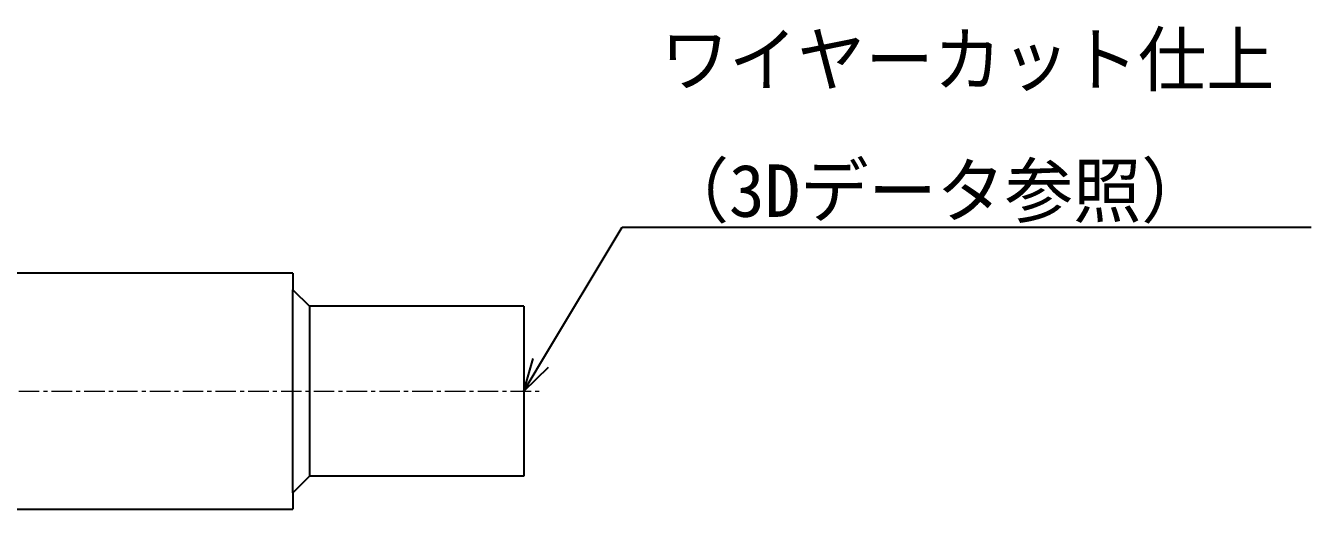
# Model space of a CAD drawing. Extents: x -9347 to 446, y 7 to 11650.
# Drawn here: x 209.5 to 287.9, y 147.6 to 177.1 of the extents above; entities that cross this region are included whole.
import ezdxf
from ezdxf import colors
from ezdxf.entities.mleader import LeaderData, LeaderLine
from ezdxf.math import Vec2, Vec3

# ---------------------------------------------------------------- set-up
doc = ezdxf.new("R2010")
doc.units = 0
doc.linetypes.add('CENTER', pattern=[2, 1.25, -0.25, 0.25, -0.25])
doc.linetypes.add('PHANTOM', pattern=[2.5, 1.25, -0.25, 0.25, -0.25, 0.25, -0.25])
doc.layers.get('0').update_dxf_attribs({"linetype": 'CONTINUOUS'})
for name, color, linetype, lineweight in [('front_center', 7, 'CENTER', 13), ('front_dimension', 7, 'CONTINUOUS', 13), ('front_hidden', 7, 'PHANTOM', 13), ('front_model', 7, 'CONTINUOUS', 25)]:
    doc.layers.add(name, color=color, linetype=linetype, lineweight=lineweight)

# ---------------------------------------------------------------- blocks, each defined once
blk = doc.blocks.new('_Open30')
at = {"color": 0, "linetype": 'ByBlock', "lineweight": -2}
for p, q in [((-1, 0.268), (0, 0)), ((0, 0), (-1, -0.268)), ((0, 0), (-1, 0))]:
    blk.add_line(p, q, dxfattribs=at)

msp = doc.modelspace()

# ---------------------------------------------------------------- linework, layer by layer
at = {"layer": 'front_center', "color": 1, "lineweight": 13}
msp.add_line((131.1, 154.754, -3.917), (240.904, 154.754, -3.917), dxfattribs=at)
at = {"layer": 'front_hidden'}
for p, q in [((225.828, 160.943, -3.917), (225.828, 160.943, -3.917)), ((225.828, 160.943, -3.917), (225.828, 160.943, -3.917)), ((225.828, 160.943, -3.917), (225.828, 160.943, -3.917)), ((225.828, 160.943, -3.917), (225.828, 160.943, -3.917)), ((225.828, 160.943, -3.917), (225.828, 160.943, -3.917)), ((225.828, 160.943, -3.917), (225.828, 160.943, -3.917)), ((225.828, 160.943, -3.917), (225.828, 160.943, -3.917)), ((225.828, 160.943, -3.917), (225.828, 160.943, -3.917)), ((226.828, 159.939, -3.917), (226.828, 159.939, -3.917)), ((226.828, 159.939, -3.917), (226.828, 159.939, -3.917)), ((226.828, 159.939, -3.917), (226.828, 159.939, -3.917)), ((226.828, 159.939, -3.917), (226.828, 159.939, -3.917)), ((226.828, 159.939, -3.917), (226.828, 159.939, -3.917)), ((226.828, 159.939, -3.917), (226.828, 159.939, -3.917)), ((226.828, 159.939, -3.917), (226.828, 159.939, -3.917)), ((239.904, 159.939, -3.917), (239.904, 159.939, -3.917)), ((239.904, 159.939, -3.917), (239.904, 159.939, -3.917)), ((239.904, 159.939, -3.917), (239.904, 159.939, -3.917)), ((239.904, 159.939, -3.917), (239.904, 159.939, -3.917)), ((239.904, 159.939, -3.917), (239.904, 159.939, -3.917)), ((239.904, 159.939, -3.917), (239.904, 159.939, -3.917)), ((239.904, 159.939, -3.917), (239.904, 159.939, -3.917)), ((239.904, 159.939, -3.917), (239.904, 159.939, -3.917)), ((239.904, 159.939, -3.917), (239.904, 159.939, -3.917)), ((239.904, 159.939, -3.917), (239.904, 159.939, -3.917)), ((239.904, 159.939, -3.917), (239.904, 159.939, -3.917)), ((239.904, 159.939, -3.917), (239.904, 159.939, -3.917)), ((239.904, 159.939, -3.917), (239.904, 159.939, -3.917)), ((239.904, 159.939, -3.917), (239.904, 159.939, -3.917)), ((239.904, 159.939, -3.917), (239.904, 159.939, -3.917)), ((239.904, 159.939, -3.917), (239.904, 159.939, -3.917)), ((239.904, 159.939, -3.917), (239.904, 159.939, -3.917)), ((239.904, 159.939, -3.917), (239.904, 159.939, -3.917)), ((239.904, 159.939, -3.917), (239.904, 159.939, -3.917)), ((239.904, 159.939, -3.917), (239.904, 159.939, -3.917)), ((239.904, 159.939, -3.917), (239.904, 159.939, -3.917)), ((239.904, 159.939, -3.917), (239.904, 159.939, -3.917)), ((239.904, 159.939, -3.917), (239.904, 159.939, -3.917)), ((239.904, 159.939, -3.917), (239.904, 159.939, -3.917)), ((239.904, 159.939, -3.917), (239.904, 159.939, -3.917)), ((239.904, 159.939, -3.917), (239.904, 159.939, -3.917)), ((239.904, 159.939, -3.917), (239.904, 159.939, -3.917)), ((239.904, 159.939, -3.917), (239.904, 159.939, -3.917)), ((239.904, 159.939, -3.917), (239.904, 159.939, -3.917)), ((239.904, 159.939, -3.917), (239.904, 159.939, -3.917)), ((239.904, 159.939, -3.917), (239.904, 159.939, -3.917)), ((239.904, 159.939, -3.917), (239.904, 159.939, -3.917)), ((239.904, 159.939, -3.917), (239.904, 159.939, -3.917)), ((239.904, 159.939, -3.917), (239.904, 159.939, -3.917)), ((239.904, 159.939, -3.917), (239.904, 159.939, -3.917)), ((239.904, 159.939, -3.917), (239.904, 159.939, -3.917)), ((239.904, 159.939, -3.917), (239.904, 159.939, -3.917)), ((239.904, 159.939, -3.917), (239.904, 159.939, -3.917)), ((239.904, 159.939, -3.917), (239.904, 159.939, -3.917)), ((239.904, 159.939, -3.917), (239.904, 159.939, -3.917)), ((239.904, 159.939, -3.917), (239.904, 159.939, -3.917)), ((239.904, 159.939, -3.917), (239.904, 159.939, -3.917)), ((239.904, 159.939, -3.917), (239.904, 159.939, -3.917)), ((239.904, 159.939, -3.917), (239.904, 159.939, -3.917)), ((239.904, 159.939, -3.917), (239.904, 159.939, -3.917)), ((239.904, 159.939, -3.917), (239.904, 159.939, -3.917)), ((239.904, 159.939, -3.917), (239.904, 159.939, -3.917)), ((239.904, 159.939, -3.917), (239.904, 159.939, -3.917)), ((239.904, 159.939, -3.917), (239.904, 159.939, -3.917)), ((239.904, 159.939, -3.917), (239.904, 159.939, -3.917)), ((239.904, 159.939, -3.917), (239.904, 159.939, -3.917)), ((239.904, 159.939, -3.917), (239.904, 159.939, -3.917)), ((239.904, 159.939, -3.917), (239.904, 159.939, -3.917)), ((239.904, 159.939, -3.917), (239.904, 159.939, -3.917)), ((239.904, 159.939, -3.917), (239.904, 159.939, -3.917)), ((226.828, 149.564, -3.917), (226.828, 149.564, -3.917)), ((226.828, 149.564, -3.917), (226.828, 149.564, -3.917)), ((226.828, 149.564, -3.917), (226.828, 149.564, -3.917)), ((226.828, 149.564, -3.917), (226.828, 149.564, -3.917)), ((239.904, 149.564, -3.917), (239.904, 149.564, -3.917)), ((239.904, 149.564, -3.917), (239.904, 149.564, -3.917)), ((239.904, 149.564, -3.917), (239.904, 149.564, -3.917)), ((239.904, 149.564, -3.917), (239.904, 149.564, -3.917)), ((239.904, 149.564, -3.917), (239.904, 149.564, -3.917)), ((239.904, 149.564, -3.917), (239.904, 149.564, -3.917)), ((239.904, 149.564, -3.917), (239.904, 149.564, -3.917)), ((239.904, 149.564, -3.917), (239.904, 149.564, -3.917)), ((239.904, 149.564, -3.917), (239.904, 149.564, -3.917)), ((239.904, 149.564, -3.917), (239.904, 149.564, -3.917)), ((239.904, 149.564, -3.917), (239.904, 149.564, -3.917)), ((239.904, 149.564, -3.917), (239.904, 149.564, -3.917)), ((239.904, 149.564, -3.917), (239.904, 149.564, -3.917)), ((239.904, 149.564, -3.917), (239.904, 149.564, -3.917)), ((239.904, 149.564, -3.917), (239.904, 149.564, -3.917)), ((239.904, 149.564, -3.917), (239.904, 149.564, -3.917)), ((239.904, 149.564, -3.917), (239.904, 149.564, -3.917)), ((239.904, 149.564, -3.917), (239.904, 149.564, -3.917)), ((239.904, 149.564, -3.917), (239.904, 149.564, -3.917)), ((239.904, 149.564, -3.917), (239.904, 149.564, -3.917)), ((239.904, 149.564, -3.917), (239.904, 149.564, -3.917)), ((239.904, 149.564, -3.917), (239.904, 149.564, -3.917)), ((239.904, 149.564, -3.917), (239.904, 149.564, -3.917)), ((239.904, 149.564, -3.917), (239.904, 149.564, -3.917)), ((239.904, 149.564, -3.917), (239.904, 149.564, -3.917)), ((239.904, 149.564, -3.917), (239.904, 149.564, -3.917)), ((239.904, 149.564, -3.917), (239.904, 149.564, -3.917)), ((239.904, 149.564, -3.917), (239.904, 149.564, -3.917)), ((239.904, 149.564, -3.917), (239.904, 149.564, -3.917)), ((239.904, 149.564, -3.917), (239.904, 149.564, -3.917)), ((239.904, 149.564, -3.917), (239.904, 149.564, -3.917)), ((239.904, 149.564, -3.917), (239.904, 149.564, -3.917)), ((239.904, 149.564, -3.917), (239.904, 149.564, -3.917)), ((239.904, 149.564, -3.917), (239.904, 149.564, -3.917)), ((239.904, 149.564, -3.917), (239.904, 149.564, -3.917)), ((239.904, 149.564, -3.917), (239.904, 149.564, -3.917)), ((239.904, 149.564, -3.917), (239.904, 149.564, -3.917)), ((239.904, 149.564, -3.917), (239.904, 149.564, -3.917)), ((239.904, 149.564, -3.917), (239.904, 149.564, -3.917)), ((239.904, 149.564, -3.917), (239.904, 149.564, -3.917)), ((239.904, 149.564, -3.917), (239.904, 149.564, -3.917)), ((239.904, 149.564, -3.917), (239.904, 149.564, -3.917)), ((239.904, 149.564, -3.917), (239.904, 149.564, -3.917)), ((239.904, 149.564, -3.917), (239.904, 149.564, -3.917)), ((239.904, 149.564, -3.917), (239.904, 149.564, -3.917)), ((239.904, 149.564, -3.917), (239.904, 149.564, -3.917)), ((239.904, 149.564, -3.917), (239.904, 149.564, -3.917)), ((239.904, 149.564, -3.917), (239.904, 149.564, -3.917)), ((239.904, 149.564, -3.917), (239.904, 149.564, -3.917)), ((239.904, 149.564, -3.917), (239.904, 149.564, -3.917)), ((239.904, 149.564, -3.917), (239.904, 149.564, -3.917)), ((239.904, 149.564, -3.917), (239.904, 149.564, -3.917)), ((239.904, 149.564, -3.917), (239.904, 149.564, -3.917)), ((225.828, 148.56, -3.917), (225.828, 148.56, -3.917)), ((225.828, 148.56, -3.917), (225.828, 148.56, -3.917)), ((225.828, 148.56, -3.917), (225.828, 148.56, -3.917)), ((225.828, 148.56, -3.917), (225.828, 148.56, -3.917)), ((225.828, 148.56, -3.917), (225.828, 148.56, -3.917)), ((225.828, 148.56, -3.917), (225.828, 148.56, -3.917)), ((225.828, 148.56, -3.917), (225.828, 148.56, -3.917)), ((225.828, 148.56, -3.917), (225.828, 148.56, -3.917)), ((225.828, 148.56, -3.917), (225.828, 148.56, -3.917))]:
    msp.add_line(p, q, dxfattribs=at)
at = {"layer": 'front_hidden', "extrusion": (-1, 0, 0)}
for centre, start, end in [((-154.742, -3.883, -225.828), 210.76234, 263.98722), ((-154.742, -3.883, -225.828), 210.76234, 263.98722), ((-154.742, -3.883, -225.828), 210.76234, 263.98722), ((-154.742, -3.883, -225.828), 210.76234, 263.98722), ((-154.742, -3.883, -225.828), 210.76234, 263.98722), ((-154.742, -3.883, -225.828), 210.76234, 263.98722), ((-154.742, -3.883, -225.828), 210.76234, 263.98722), ((-154.742, -3.883, -225.828), 210.76234, 263.98722), ((-154.742, -3.883, -225.828), 210.76234, 263.98722), ((-154.742, -3.883, -225.828), 210.76234, 263.98722), ((-154.742, -3.883, -225.828), 210.76234, 263.98722), ((-154.742, -3.883, -225.828), 210.76234, 263.98722), ((-154.742, -3.883, -225.828), 210.76234, 263.98722), ((-154.742, -3.883, -225.828), 210.76234, 263.98722), ((-154.742, -3.883, -225.828), 210.76234, 263.98722), ((-154.742, -3.883, -225.828), 210.76234, 263.98722), ((-154.742, -3.883, -225.828), 210.76234, 263.98722), ((-154.742, -3.883, -225.828), 210.76234, 263.98722), ((-154.742, -3.883, -225.828), 210.76234, 263.98722), ((-154.742, -3.883, -225.828), 210.76234, 263.98722), ((-154.742, -3.883, -225.828), 210.76234, 263.98722), ((-154.742, -3.883, -225.828), 210.76234, 263.98722), ((-154.742, -3.883, -225.828), 210.76234, 263.98722), ((-154.742, -3.883, -225.828), 210.76234, 263.98722), ((-154.742, -3.883, -225.828), 210.76234, 263.98722), ((-154.742, -3.883, -225.828), 210.76234, 263.98722), ((-154.742, -3.883, -225.828), 210.76234, 263.98722), ((-154.742, -3.883, -225.828), 210.76234, 263.98722), ((-154.742, -3.883, -225.828), 210.76234, 263.98722), ((-154.742, -3.883, -225.828), 210.76234, 263.98722), ((-154.742, -3.883, -225.828), 210.76234, 263.98722), ((-154.742, -3.883, -225.828), 210.76234, 263.98722), ((-154.742, -3.883, -225.828), 210.76234, 263.98722), ((-154.742, -3.883, -225.828), 210.76234, 263.98722), ((-154.742, -3.883, -225.828), 210.76234, 263.98722), ((-154.742, -3.883, -225.828), 210.76234, 263.98722), ((-154.742, -3.883, -225.828), 210.76234, 263.98722), ((-154.742, -3.883, -225.828), 210.76234, 263.98722), ((-154.742, -3.883, -225.828), 210.76234, 263.98722), ((-154.742, -3.883, -225.828), 210.76234, 263.98722), ((-154.742, -3.883, -225.828), 210.76234, 263.98722), ((-154.742, -3.883, -225.828), 210.76234, 263.98722), ((-154.742, -3.883, -225.828), 210.76234, 263.98722), ((-154.742, -3.883, -225.828), 263.98722, 268.62654), ((-154.742, -3.883, -225.828), 263.98722, 268.62654), ((-154.742, -3.883, -225.828), 263.98722, 268.62654), ((-154.742, -3.883, -225.828), 263.98722, 268.62654), ((-154.742, -3.883, -225.828), 263.98722, 268.62654), ((-154.742, -3.883, -225.828), 263.98722, 268.62654), ((-154.742, -3.883, -225.828), 263.98722, 268.62654), ((-154.742, -3.883, -225.828), 263.98722, 268.62654), ((-154.742, -3.883, -225.828), 263.98722, 268.62654), ((-154.742, -3.883, -225.828), 263.98722, 268.62654), ((-154.742, -3.883, -225.828), 263.98722, 268.62654), ((-154.742, -3.883, -225.828), 263.98722, 268.62654), ((-154.742, -3.883, -225.828), 263.98722, 268.62654), ((-154.742, -3.883, -225.828), 263.98722, 268.62654), ((-154.742, -3.883, -225.828), 263.98722, 268.62654), ((-154.742, -3.883, -225.828), 263.98722, 268.62654), ((-154.742, -3.883, -225.828), 263.98722, 268.62654), ((-154.742, -3.883, -225.828), 263.98722, 268.62654), ((-154.742, -3.883, -225.828), 263.98722, 268.62654), ((-154.742, -3.883, -225.828), 263.98722, 268.62654), ((-154.742, -3.883, -225.828), 263.98722, 268.62654), ((-154.742, -3.883, -225.828), 263.98722, 268.62654), ((-154.742, -3.883, -225.828), 268.62654, 269.92152), ((-154.742, -3.883, -225.828), 268.62654, 269.92152), ((-154.742, -3.883, -225.828), 268.62654, 269.92152), ((-154.742, -3.883, -225.828), 268.62654, 269.92152), ((-154.742, -3.883, -225.828), 268.62654, 269.92152), ((-154.742, -3.883, -225.828), 268.62654, 269.92152), ((-154.742, -3.883, -225.828), 268.62654, 269.92152), ((-154.742, -3.883, -225.828), 268.62654, 269.92152), ((-154.742, -3.883, -225.828), 268.62654, 269.92152), ((-154.742, -3.883, -225.828), 268.62654, 269.92152), ((-154.742, -3.883, -225.828), 268.62654, 269.92152), ((-154.742, -3.883, -225.828), 268.62654, 269.92152), ((-154.742, -3.883, -225.828), 268.62654, 269.92152), ((-154.742, -3.883, -225.828), 268.62654, 269.92152), ((-154.742, -3.883, -225.828), 268.62654, 269.92152), ((-154.742, -3.883, -225.828), 268.62654, 269.92152), ((-154.742, -3.883, -225.828), 268.62654, 269.92152), ((-154.742, -3.883, -225.828), 268.62654, 269.92152), ((-154.742, -3.883, -225.828), 268.62654, 269.92152), ((-154.742, -3.883, -225.828), 268.62654, 269.92152), ((-154.742, -3.883, -225.828), 268.62654, 269.92152), ((-154.742, -3.883, -225.828), 268.62654, 269.92152), ((-154.742, -3.883, -225.828), 268.62654, 269.92152), ((-154.742, -3.883, -225.828), 268.62654, 269.92152), ((-154.742, -3.883, -225.828), 268.62654, 269.92152), ((-154.742, -3.883, -225.828), 268.62654, 269.92152), ((-154.742, -3.883, -225.828), 268.62654, 269.92152), ((-154.742, -3.883, -225.828), 268.62654, 269.92152), ((-154.742, -3.883, -225.828), 268.62654, 269.92152), ((-154.742, -3.883, -225.828), 268.62654, 269.92152), ((-154.742, -3.883, -225.828), 268.62654, 269.92152), ((-154.742, -3.883, -225.828), 268.62654, 269.92152), ((-154.742, -3.883, -225.828), 268.62654, 269.92152), ((-154.742, -3.883, -225.828), 268.62654, 269.92152), ((-154.742, -3.883, -225.828), 268.62654, 269.92152), ((-154.742, -3.883, -225.828), 268.62654, 269.92152), ((-154.742, -3.883, -225.828), 268.62654, 269.92152), ((-154.742, -3.883, -225.828), 268.62654, 269.92152), ((-154.742, -3.883, -225.828), 268.62654, 269.92152), ((-154.742, -3.883, -225.828), 268.62654, 269.92152), ((-154.742, -3.883, -225.828), 268.62654, 269.92152), ((-154.742, -3.883, -225.828), 268.62654, 269.92152), ((-154.742, -3.883, -225.828), 268.62654, 269.92152), ((-154.742, -3.883, -225.828), 268.62654, 269.92152), ((-154.742, -3.883, -225.828), 268.62654, 269.92152), ((-154.742, -3.883, -225.828), 268.62654, 269.92152), ((-154.742, -3.883, -225.828), 268.62654, 269.92152), ((-154.742, -3.883, -225.828), 268.62654, 269.92152), ((-154.761, -3.883, -225.828), 270.07848, 329.23766), ((-154.761, -3.883, -225.828), 270.07848, 329.23766), ((-154.761, -3.883, -225.828), 270.07848, 329.23766), ((-154.761, -3.883, -225.828), 270.07848, 329.23766), ((-154.761, -3.883, -225.828), 270.07848, 329.23766), ((-154.761, -3.883, -225.828), 270.07848, 329.23766), ((-154.761, -3.883, -225.828), 270.07848, 329.23766), ((-154.761, -3.883, -225.828), 270.07848, 329.23766), ((-154.761, -3.883, -225.828), 270.07848, 329.23766), ((-154.761, -3.883, -225.828), 270.07848, 329.23766), ((-154.761, -3.883, -225.828), 270.07848, 329.23766), ((-154.761, -3.883, -225.828), 270.07848, 329.23766), ((-154.761, -3.883, -225.828), 270.07848, 329.23766), ((-154.761, -3.883, -225.828), 270.07848, 329.23766), ((-154.761, -3.883, -225.828), 270.07848, 329.23766), ((-154.761, -3.883, -225.828), 270.07848, 329.23766), ((-154.761, -3.883, -225.828), 270.07848, 329.23766), ((-154.761, -3.883, -225.828), 270.07848, 329.23766), ((-154.761, -3.883, -225.828), 270.07848, 329.23766), ((-154.761, -3.883, -225.828), 270.07848, 329.23766), ((-154.761, -3.883, -225.828), 270.07848, 329.23766), ((-154.761, -3.883, -225.828), 270.07848, 329.23766), ((-154.761, -3.883, -225.828), 270.07848, 329.23766), ((-154.761, -3.883, -225.828), 270.07848, 329.23766), ((-154.761, -3.883, -225.828), 270.07848, 329.23766), ((-154.761, -3.883, -225.828), 270.07848, 329.23766), ((-154.761, -3.883, -225.828), 270.07848, 329.23766), ((-154.761, -3.883, -225.828), 270.07848, 329.23766), ((-154.761, -3.883, -225.828), 270.07848, 329.23766), ((-154.761, -3.883, -225.828), 270.07848, 329.23766), ((-154.761, -3.883, -225.828), 270.07848, 329.23766), ((-154.761, -3.883, -225.828), 270.07848, 329.23766), ((-154.761, -3.883, -225.828), 270.07848, 329.23766), ((-154.761, -3.883, -225.828), 270.07848, 329.23766), ((-154.761, -3.883, -225.828), 270.07848, 329.23766), ((-154.761, -3.883, -225.828), 270.07848, 329.23766), ((-154.761, -3.883, -225.828), 270.07848, 329.23766), ((-154.761, -3.883, -225.828), 270.07848, 329.23766), ((-154.761, -3.883, -225.828), 270.07848, 329.23766), ((-154.761, -3.883, -225.828), 270.07848, 329.23766), ((-154.761, -3.883, -225.828), 270.07848, 329.23766), ((-154.761, -3.883, -225.828), 270.07848, 329.23766), ((-154.761, -3.883, -225.828), 270.07848, 329.23766), ((-154.761, -3.883, -225.828), 270.07848, 329.23766)]:
    msp.add_arc(centre, 7.217, start, end, dxfattribs=at)
at = {"layer": 'front_hidden', "extrusion": (1, 0, 0)}
for start, end in [(271.29812, 326.86626), (271.29812, 326.86626), (271.29812, 326.86626), (271.29812, 326.86626), (271.29812, 326.86626), (271.29812, 326.86626), (271.29812, 326.86626), (271.29812, 326.86626), (271.29812, 326.86626), (271.29812, 326.86626), (271.29812, 326.86626), (271.29812, 326.86626), (271.29812, 326.86626), (271.29812, 326.86626), (271.29812, 326.86626), (271.29812, 326.86626), (271.29812, 326.86626), (271.29812, 326.86626), (271.29812, 326.86626), (271.29812, 326.86626), (271.29812, 326.86626), (271.29812, 326.86626), (271.29812, 326.86626), (271.29812, 326.86626), (271.29812, 326.86626), (271.29812, 326.86626), (271.29812, 326.86626), (271.29812, 326.86626), (271.29812, 326.86626), (271.29812, 326.86626), (271.29812, 326.86626), (271.29812, 326.86626), (271.29812, 326.86626), (271.29812, 326.86626), (271.29812, 326.86626), (271.29812, 326.86626), (271.29812, 326.86626), (271.29812, 326.86626), (271.29812, 326.86626), (271.29812, 326.86626), (271.29812, 326.86626), (271.29812, 326.86626), (271.29812, 326.86626), (271.29812, 326.86626), (271.29812, 326.86626), (271.29812, 326.86626), (271.29812, 326.86626), (271.29812, 326.86626), (271.29812, 326.86626), (271.29812, 326.86626), (270.92485, 271.29812), (270.92485, 271.29812), (270.92485, 271.29812), (270.92485, 271.29812), (270.92485, 271.29812), (270.92485, 271.29812), (270.92485, 271.29812), (270.92485, 271.29812), (270.92485, 271.29812), (270.92485, 271.29812), (270.92485, 271.29812), (270.92485, 271.29812), (270.92485, 271.29812), (270.92485, 271.29812), (270.92485, 271.29812), (270.92485, 271.29812), (270.92485, 271.29812), (270.92485, 271.29812), (270.92485, 271.29812), (270.92485, 271.29812), (270.92485, 271.29812), (270.92485, 271.29812), (270.92485, 271.29812), (270.92485, 271.29812), (270.92485, 271.29812), (270.92485, 271.29812), (270.92485, 271.29812), (270.92485, 271.29812), (270.92485, 271.29812), (270.92485, 271.29812), (270.92485, 271.29812), (270.92485, 271.29812), (270.92485, 271.29812), (270.92485, 271.29812), (270.92485, 271.29812), (270.92485, 271.29812), (270.92485, 271.29812), (270.92485, 271.29812), (270.92485, 271.29812), (270.92485, 271.29812), (270.92485, 271.29812), (270.92485, 271.29812), (270.92485, 271.29812), (270.92485, 271.29812), (270.92485, 271.29812), (270.92485, 271.29812), (270.92485, 271.29812), (270.92485, 271.29812), (270.92485, 271.29812), (270.92485, 271.29812), (270.92485, 271.29812), (270, 270.92485), (270, 270.92485), (270, 270.92485), (270, 270.92485), (270, 270.92485), (270, 270.92485), (270, 270.92485), (270, 270.92485), (270, 270.92485), (270, 270.92485), (270, 270.92485), (270, 270.92485), (270, 270.92485), (270, 270.92485), (270, 270.92485), (270, 270.92485), (270, 270.92485), (270, 270.92485), (270, 270.92485), (270, 270.92485), (270, 270.92485), (270, 270.92485), (270, 270.92485), (270, 270.92485), (270, 270.92485), (270, 270.92485), (270, 270.92485), (270, 270.92485), (270, 270.92485), (270, 270.92485), (270, 270.92485), (270, 270.92485), (270, 270.92485), (270, 270.92485), (270, 270.92485), (270, 270.92485), (270, 270.92485), (270, 270.92485), (270, 270.92485), (270, 270.92485), (270, 270.92485), (270, 270.92485), (270, 270.92485), (270, 270.92485), (270, 270.92485), (270, 270.92485), (270, 270.92485), (213.13374, 270), (213.13374, 270), (213.13374, 270), (213.13374, 270), (213.13374, 270), (213.13374, 270), (213.13374, 270), (213.13374, 270), (213.13374, 270), (213.13374, 270), (213.13374, 270), (213.13374, 270), (213.13374, 270), (213.13374, 270), (213.13374, 270), (213.13374, 270), (213.13374, 270), (213.13374, 270), (213.13374, 270), (213.13374, 270), (213.13374, 270), (213.13374, 270), (213.13374, 270), (213.13374, 270), (213.13374, 270), (213.13374, 270), (213.13374, 270), (213.13374, 270), (213.13374, 270), (213.13374, 270), (213.13374, 270), (213.13374, 270), (213.13374, 270), (213.13374, 270), (213.13374, 270), (213.13374, 270), (213.13374, 270), (213.13374, 270), (213.13374, 270), (213.13374, 270), (213.13374, 270), (213.13374, 270), (213.13374, 270), (213.13374, 270), (213.13374, 270), (213.13374, 270)]:
    msp.add_arc((154.751, -3.9, 226.828), 6.195, start, end, dxfattribs=at)
at = {"layer": 'front_model'}
for p, q in [((225.828, 161.951, -3.917), (152.1, 161.951, -3.917)), ((225.828, 161.951, -3.917), (152.1, 161.951, -3.917)), ((225.828, 160.943, -3.917), (226.828, 159.939, -3.917)), ((225.828, 160.943, -3.917), (226.828, 159.939, -3.917)), ((225.828, 160.943, -3.917), (226.828, 159.939, -3.917)), ((225.828, 160.943, -3.917), (226.828, 159.939, -3.917)), ((225.828, 160.943, -3.917), (226.828, 159.939, -3.917)), ((225.828, 160.943, -3.917), (226.828, 159.939, -3.917)), ((225.828, 160.943, -3.917), (226.828, 159.939, -3.917)), ((225.828, 160.943, -3.917), (226.828, 159.939, -3.917)), ((225.828, 160.943, -3.917), (226.828, 159.939, -3.917)), ((225.828, 160.943, -3.917), (226.828, 159.939, -3.917)), ((225.828, 160.943, -3.917), (226.828, 159.939, -3.917)), ((225.828, 160.943, -3.917), (226.828, 159.939, -3.917)), ((239.904, 159.939, -3.917), (226.828, 159.939, -3.917)), ((239.904, 159.939, -3.917), (226.828, 159.939, -3.917)), ((239.904, 159.939, -3.917), (226.828, 159.939, -3.917)), ((239.904, 159.939, -3.917), (226.828, 159.939, -3.917)), ((239.904, 159.939, -3.917), (226.828, 159.939, -3.917)), ((239.904, 159.939, -3.917), (226.828, 159.939, -3.917)), ((226.828, 149.564, -3.917), (225.828, 148.56, -3.917)), ((226.828, 149.564, -3.917), (225.828, 148.56, -3.917)), ((226.828, 149.564, -3.917), (225.828, 148.56, -3.917)), ((226.828, 149.564, -3.917), (225.828, 148.56, -3.917)), ((226.828, 149.564, -3.917), (225.828, 148.56, -3.917)), ((226.828, 149.564, -3.917), (225.828, 148.56, -3.917)), ((226.828, 149.564, -3.917), (225.828, 148.56, -3.917)), ((226.828, 149.564, -3.917), (225.828, 148.56, -3.917)), ((226.828, 149.564, -3.917), (225.828, 148.56, -3.917)), ((226.828, 149.564, -3.917), (225.828, 148.56, -3.917)), ((226.828, 149.564, -3.917), (225.828, 148.56, -3.917)), ((239.904, 149.564, -3.917), (226.828, 149.564, -3.917)), ((239.904, 149.564, -3.917), (226.828, 149.564, -3.917)), ((239.904, 149.564, -3.917), (226.828, 149.564, -3.917)), ((239.904, 149.564, -3.917), (226.828, 149.564, -3.917)), ((239.904, 149.564, -3.917), (226.828, 149.564, -3.917)), ((152.1, 147.551, -3.917), (225.828, 147.551, -3.917))]:
    msp.add_line(p, q, dxfattribs=at)
at = {"layer": 'front_model', "extrusion": (1, 0, 0)}
for centre, radius, start, end in [((154.751, -3.9, 225.828), 7.2, 360, 30.68386), ((154.751, -3.9, 225.828), 7.2, 360, 30.68386), ((154.751, -3.9, 225.828), 7.2, 360, 30.68386), ((154.751, -3.9, 225.828), 7.2, 360, 30.68386), ((154.751, -3.9, 225.828), 7.2, 360, 30.68386), ((154.751, -3.9, 225.828), 7.2, 360, 30.68386), ((154.751, -3.9, 225.828), 7.2, 360, 30.68386), ((154.751, -3.9, 225.828), 7.2, 360, 30.68386), ((154.751, -3.9, 225.828), 7.2, 360, 30.68386), ((154.751, -3.9, 225.828), 7.2, 360, 30.68386), ((154.751, -3.9, 225.828), 7.2, 360, 30.68386), ((154.751, -3.9, 225.828), 7.2, 360, 30.68386), ((154.751, -3.9, 225.828), 7.2, 360, 30.68386), ((154.751, -3.9, 225.828), 7.2, 360, 30.68386), ((154.751, -3.9, 225.828), 7.2, 360, 30.68386), ((154.751, -3.9, 225.828), 7.2, 360, 30.68386), ((154.751, -3.9, 225.828), 7.2, 360, 30.68386), ((154.751, -3.9, 225.828), 7.2, 360, 30.68386), ((154.751, -3.9, 225.828), 7.2, 360, 30.68386), ((154.751, -3.9, 225.828), 7.2, 360, 30.68386), ((154.751, -3.9, 225.828), 7.2, 360, 30.68386), ((154.751, -3.9, 225.828), 7.2, 360, 30.68386), ((154.751, -3.9, 225.828), 7.2, 360, 30.68386), ((154.751, -3.9, 225.828), 7.2, 360, 30.68386), ((154.751, -3.9, 225.828), 7.2, 360, 30.68386), ((154.751, -3.9, 225.828), 7.2, 360, 30.68386), ((154.751, -3.9, 225.828), 7.2, 360, 30.68386), ((154.751, -3.9, 225.828), 7.2, 360, 30.68386), ((154.751, -3.9, 225.828), 7.2, 360, 30.68386), ((154.751, -3.9, 225.828), 7.2, 360, 30.68386), ((154.751, -3.9, 225.828), 7.2, 360, 30.68386), ((154.751, -3.9, 225.828), 7.2, 360, 30.68386), ((154.751, -3.9, 225.828), 7.2, 360, 30.68386), ((154.751, -3.9, 225.828), 7.2, 360, 30.68386), ((154.751, -3.9, 225.828), 7.2, 360, 30.68386), ((154.751, -3.9, 225.828), 7.2, 360, 30.68386), ((154.751, -3.9, 226.828), 6.195, 33.13374, 146.86626), ((154.751, -3.9, 226.828), 6.195, 33.13374, 146.86626), ((154.751, -3.9, 226.828), 6.195, 33.13374, 146.86626), ((154.751, -3.9, 226.828), 6.195, 33.13374, 146.86626), ((154.751, -3.9, 226.828), 6.195, 33.13374, 146.86626), ((154.751, -3.9, 226.828), 6.195, 33.13374, 146.86626), ((154.751, -3.9, 226.828), 6.195, 33.13374, 146.86626), ((154.751, -3.9, 226.828), 6.195, 33.13374, 146.86626), ((154.751, -3.9, 226.828), 6.195, 33.13374, 146.86626), ((154.751, -3.9, 226.828), 6.195, 33.13374, 146.86626), ((154.751, -3.9, 226.828), 6.195, 33.13374, 146.86626), ((154.751, -3.9, 226.828), 6.195, 33.13374, 146.86626), ((154.751, -3.9, 226.828), 6.195, 33.13374, 146.86626), ((154.751, -3.9, 239.904), 6.195, 33.13374, 146.86626), ((154.751, -3.9, 239.904), 6.195, 33.13374, 146.86626), ((154.751, -3.9, 239.904), 6.195, 33.13374, 146.86626), ((154.751, -3.9, 239.904), 6.195, 33.13374, 146.86626), ((154.751, -3.9, 239.904), 6.195, 33.13374, 146.86626), ((154.751, -3.9, 239.904), 6.195, 33.13374, 146.86626), ((154.751, -3.9, 239.904), 6.195, 33.13374, 146.86626), ((154.751, -3.9, 239.904), 6.195, 33.13374, 146.86626), ((154.751, -3.9, 239.904), 6.195, 33.13374, 146.86626), ((154.751, -3.9, 239.904), 6.195, 33.13374, 146.86626), ((154.751, -3.9, 239.904), 6.195, 33.13374, 146.86626), ((154.751, -3.9, 239.904), 6.195, 33.13374, 146.86626), ((154.751, -3.9, 239.904), 6.195, 33.13374, 146.86626), ((154.751, -3.9, 239.904), 6.195, 33.13374, 146.86626), ((154.751, -3.9, 239.904), 6.195, 33.13374, 146.86626), ((154.751, -3.9, 239.904), 6.195, 33.13374, 146.86626), ((154.751, -3.9, 239.904), 6.195, 33.13374, 146.86626), ((154.751, -3.9, 239.904), 6.195, 33.13374, 146.86626), ((154.751, -3.9, 239.904), 6.195, 33.13374, 146.86626), ((154.751, -3.9, 239.904), 6.195, 33.13374, 146.86626), ((154.751, -3.9, 239.904), 6.195, 33.13374, 146.86626), ((154.751, -3.9, 239.904), 6.195, 33.13374, 146.86626), ((154.751, -3.9, 239.904), 6.195, 33.13374, 146.86626), ((154.751, -3.9, 239.904), 6.195, 33.13374, 146.86626), ((154.751, -3.9, 239.904), 6.195, 33.13374, 146.86626), ((154.751, -3.9, 239.904), 6.195, 33.13374, 146.86626), ((154.751, -3.9, 239.904), 6.195, 33.13374, 146.86626), ((154.751, -3.9, 239.904), 6.195, 33.13374, 146.86626), ((154.751, -3.9, 239.904), 6.195, 33.13374, 146.86626), ((154.751, -3.9, 239.904), 6.195, 33.13374, 146.86626), ((154.751, -3.9, 239.904), 6.195, 33.13374, 146.86626), ((154.751, -3.9, 239.904), 6.195, 33.13374, 146.86626), ((154.751, -3.9, 239.904), 6.195, 33.13374, 146.86626), ((154.751, -3.9, 239.904), 6.195, 33.13374, 146.86626), ((154.751, -3.9, 239.904), 6.195, 33.13374, 146.86626), ((154.751, -3.9, 239.904), 6.195, 33.13374, 146.86626), ((154.751, -3.9, 239.904), 6.195, 33.13374, 146.86626), ((154.751, -3.9, 239.904), 6.195, 33.13374, 146.86626), ((154.751, -3.9, 239.904), 6.195, 33.13374, 146.86626), ((154.751, -3.9, 239.904), 6.195, 33.13374, 146.86626), ((154.751, -3.9, 239.904), 6.195, 33.13374, 146.86626), ((154.751, -3.9, 239.904), 6.195, 33.13374, 146.86626), ((154.751, -3.9, 239.904), 6.195, 33.13374, 146.86626), ((154.751, -3.9, 239.904), 6.195, 33.13374, 146.86626), ((154.751, -3.9, 239.904), 6.195, 33.13374, 146.86626), ((154.751, -3.9, 239.904), 6.195, 33.13374, 146.86626), ((154.751, -3.9, 239.904), 6.195, 33.13374, 146.86626), ((154.751, -3.9, 239.904), 6.195, 33.13374, 146.86626), ((154.751, -3.9, 239.904), 6.195, 33.13374, 146.86626), ((154.751, -3.9, 239.904), 6.195, 33.13374, 146.86626), ((154.751, -3.9, 239.904), 6.195, 33.13374, 146.86626), ((154.751, -3.9, 239.904), 6.195, 33.13374, 146.86626), ((154.751, -3.9, 239.904), 6.195, 33.13374, 146.86626), ((154.751, -3.9, 239.904), 6.195, 33.13374, 146.86626), ((154.751, -3.9, 225.828), 7.2, 149.31614, 180), ((154.751, -3.9, 225.828), 7.2, 149.31614, 180), ((154.751, -3.9, 225.828), 7.2, 149.31614, 180), ((154.751, -3.9, 225.828), 7.2, 149.31614, 180), ((154.751, -3.9, 225.828), 7.2, 149.31614, 180), ((154.751, -3.9, 225.828), 7.2, 149.31614, 180), ((154.751, -3.9, 225.828), 7.2, 149.31614, 180), ((154.751, -3.9, 225.828), 7.2, 149.31614, 180), ((154.751, -3.9, 225.828), 7.2, 149.31614, 180), ((154.751, -3.9, 225.828), 7.2, 149.31614, 180), ((154.751, -3.9, 225.828), 7.2, 149.31614, 180), ((154.751, -3.9, 225.828), 7.2, 149.31614, 180), ((154.751, -3.9, 225.828), 7.2, 149.31614, 180), ((154.751, -3.9, 225.828), 7.2, 149.31614, 180), ((154.751, -3.9, 225.828), 7.2, 149.31614, 180), ((154.751, -3.9, 225.828), 7.2, 149.31614, 180), ((154.751, -3.9, 225.828), 7.2, 149.31614, 180), ((154.751, -3.9, 225.828), 7.2, 149.31614, 180), ((154.751, -3.9, 225.828), 7.2, 149.31614, 180), ((154.751, -3.9, 225.828), 7.2, 149.31614, 180), ((154.751, -3.9, 225.828), 7.2, 149.31614, 180)]:
    msp.add_arc(centre, radius, start, end, dxfattribs=at)
at = {"layer": 'front_model', "extrusion": (-1, 0, 0)}
for centre, start, end in [((-154.751, -3.911, -225.828), 90.00514, 149.24279), ((-154.751, -3.911, -225.828), 90.00514, 149.24279), ((-154.751, -3.911, -225.828), 90.00514, 149.24279), ((-154.751, -3.911, -225.828), 90.00514, 149.24279), ((-154.751, -3.911, -225.828), 90.00514, 149.24279), ((-154.751, -3.911, -225.828), 90.00514, 149.24279), ((-154.751, -3.911, -225.828), 90.00514, 149.24279), ((-154.751, -3.911, -225.828), 90.00514, 149.24279), ((-154.751, -3.911, -225.828), 90.00514, 149.24279), ((-154.751, -3.911, -225.828), 90.00514, 149.24279), ((-154.751, -3.911, -225.828), 90.00514, 149.24279), ((-154.751, -3.911, -225.828), 90.00514, 149.24279), ((-154.751, -3.911, -225.828), 90.00514, 149.24279), ((-154.751, -3.911, -225.828), 90.00514, 149.24279), ((-154.751, -3.911, -225.828), 90.00514, 149.24279), ((-154.751, -3.911, -225.828), 90.00514, 149.24279), ((-154.751, -3.911, -225.828), 90.00514, 149.24279), ((-154.751, -3.911, -225.828), 90.00514, 149.24279), ((-154.751, -3.911, -225.828), 90.00514, 149.24279), ((-154.751, -3.911, -225.828), 90.00514, 149.24279), ((-154.751, -3.911, -225.828), 90.00514, 149.24279), ((-154.751, -3.911, -225.828), 90.00514, 149.24279), ((-154.751, -3.911, -225.828), 90.00514, 149.24279), ((-154.751, -3.911, -225.828), 90.00514, 149.24279), ((-154.751, -3.911, -225.828), 90.00514, 149.24279), ((-154.751, -3.911, -225.828), 90.00514, 149.24279), ((-154.751, -3.911, -225.828), 90.00514, 149.24279), ((-154.751, -3.911, -225.828), 90.00514, 149.24279), ((-154.751, -3.911, -225.828), 90.00514, 149.24279), ((-154.751, -3.911, -225.828), 90.00514, 149.24279), ((-154.751, -3.911, -225.828), 90.00514, 149.24279), ((-154.751, -3.911, -225.828), 90.00514, 149.24279), ((-154.751, -3.911, -225.828), 90.00514, 149.24279), ((-154.751, -3.911, -225.828), 90.00514, 149.24279), ((-154.751, -3.911, -225.828), 90.00514, 149.24279), ((-154.751, -3.911, -225.828), 90.00514, 149.24279), ((-154.751, -3.911, -225.828), 90.00514, 149.24279), ((-154.751, -3.911, -225.828), 90.00514, 149.24279), ((-154.752, -3.911, -225.828), 84.05504, 89.99485), ((-154.752, -3.911, -225.828), 84.05504, 89.99485), ((-154.752, -3.911, -225.828), 84.05504, 89.99485), ((-154.752, -3.911, -225.828), 84.05504, 89.99485), ((-154.752, -3.911, -225.828), 84.05504, 89.99485), ((-154.752, -3.911, -225.828), 84.05504, 89.99485), ((-154.752, -3.911, -225.828), 84.05504, 89.99485), ((-154.752, -3.911, -225.828), 84.05504, 89.99485), ((-154.752, -3.911, -225.828), 84.05504, 89.99485), ((-154.752, -3.911, -225.828), 84.05504, 89.99485), ((-154.752, -3.911, -225.828), 84.05504, 89.99485), ((-154.752, -3.911, -225.828), 84.05504, 89.99485), ((-154.752, -3.911, -225.828), 84.05504, 89.99485), ((-154.752, -3.911, -225.828), 84.05504, 89.99485), ((-154.752, -3.911, -225.828), 84.05504, 89.99485), ((-154.752, -3.911, -225.828), 84.05504, 89.99485), ((-154.752, -3.911, -225.828), 84.05504, 89.99485), ((-154.752, -3.911, -225.828), 84.05504, 89.99485), ((-154.752, -3.911, -225.828), 84.05504, 89.99485), ((-154.752, -3.911, -225.828), 84.05504, 89.99485), ((-154.752, -3.911, -225.828), 84.05504, 89.99485), ((-154.752, -3.911, -225.828), 84.05504, 89.99485), ((-154.752, -3.911, -225.828), 84.05504, 89.99485), ((-154.752, -3.911, -225.828), 84.05504, 89.99485), ((-154.752, -3.911, -225.828), 84.05504, 89.99485), ((-154.752, -3.911, -225.828), 84.05504, 89.99485), ((-154.752, -3.911, -225.828), 84.05504, 89.99485), ((-154.752, -3.911, -225.828), 84.05504, 89.99485), ((-154.752, -3.911, -225.828), 84.05504, 89.99485), ((-154.752, -3.911, -225.828), 84.05504, 89.99485), ((-154.752, -3.911, -225.828), 84.05504, 89.99485), ((-154.752, -3.911, -225.828), 84.05504, 89.99485), ((-154.752, -3.911, -225.828), 84.05504, 89.99485), ((-154.752, -3.911, -225.828), 84.05504, 89.99485), ((-154.752, -3.911, -225.828), 84.05504, 89.99485), ((-154.752, -3.911, -225.828), 84.05504, 89.99485), ((-154.752, -3.911, -225.828), 84.05504, 89.99485), ((-154.752, -3.911, -225.828), 84.05504, 89.99485), ((-154.752, -3.911, -225.828), 84.05504, 89.99485), ((-154.752, -3.911, -225.828), 30.75721, 84.05504), ((-154.752, -3.911, -225.828), 30.75721, 84.05504), ((-154.752, -3.911, -225.828), 30.75721, 84.05504), ((-154.752, -3.911, -225.828), 30.75721, 84.05504), ((-154.752, -3.911, -225.828), 30.75721, 84.05504), ((-154.752, -3.911, -225.828), 30.75721, 84.05504), ((-154.752, -3.911, -225.828), 30.75721, 84.05504), ((-154.752, -3.911, -225.828), 30.75721, 84.05504), ((-154.752, -3.911, -225.828), 30.75721, 84.05504), ((-154.752, -3.911, -225.828), 30.75721, 84.05504), ((-154.752, -3.911, -225.828), 30.75721, 84.05504), ((-154.752, -3.911, -225.828), 30.75721, 84.05504), ((-154.752, -3.911, -225.828), 30.75721, 84.05504), ((-154.752, -3.911, -225.828), 30.75721, 84.05504), ((-154.752, -3.911, -225.828), 30.75721, 84.05504), ((-154.752, -3.911, -225.828), 30.75721, 84.05504), ((-154.752, -3.911, -225.828), 30.75721, 84.05504), ((-154.752, -3.911, -225.828), 30.75721, 84.05504), ((-154.752, -3.911, -225.828), 30.75721, 84.05504)]:
    msp.add_arc(centre, 7.206, start, end, dxfattribs=at)

# ---------------------------------------------------------------- leaders
at = {"layer": 'front_dimension', "lineweight": 13}
ml = msp.add_multileader_mtext('Standard', dxfattribs=at)
ml.set_content('ワイヤーカット仕上^J（3Dデータ参照）', color=256, style='STANDARD')
ml.set_leader_properties()
ml.set_arrow_properties(name='OPEN30')
ml.build(insert=Vec2(0, 0))
ml.multileader.update_dxf_attribs({"text_left_attachment_type": 5, "text_right_attachment_type": 6, "dogleg_length": 0.36, "arrow_head_size": 2})
ctx = ml.context
ctx.base_point, ctx.char_height, ctx.arrow_head_size = Vec3(246.264, 164.754), 3.2, 2
ctx.left_attachment, ctx.right_attachment = 5, 6
notes = []
notes.append((ctx, [(0, (1, 1, 0), (245.904, 164.754), (1, 0), 0.36, [(0, [(239.904, 154.754)], 0, [])])]))
ctx.mtext.insert, ctx.mtext.line_spacing_factor, ctx.mtext.flow_direction = Vec3(248.264, 176.594), 1.5, 5
for ctx, leaders in notes:
    for number, flags, end, landing, length, lines in leaders:
        leader = LeaderData()
        leader.index, (leader.has_last_leader_line, leader.has_dogleg_vector, leader.attachment_direction) = number, flags
        leader.last_leader_point, leader.dogleg_vector, leader.dogleg_length = Vec3(end), Vec3(landing), length
        for number, points, colour, breaks in lines:
            line = LeaderLine()
            line.index, line.vertices, line.color, line.breaks = number, Vec3.list(points), colors.encode_raw_color(colour), breaks
            leader.lines.append(line)
        ctx.leaders.append(leader)

doc.saveas('drawing.dxf')
